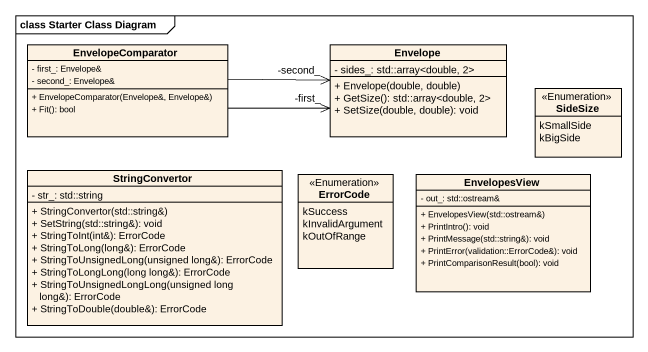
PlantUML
@startuml
mainframe class Starter Class Diagram
hide circle
hide empty members
skinparam classAttributeIconSize 0
class EnvelopeComparator {
  - first_: Envelope&
  - second_: Envelope&
  + EnvelopeComparator(Envelope&, Envelope&)
  + Fit(): bool
}
class Envelope {
  - sides_: std::array<double, 2>
  + Envelope(double, double)
  + GetSize(): std::array<double, 2>
  + SetSize(double, double): void
}
enum SideSize <<Enumeration>> {
  kSmallSide
  kBigSide
}
class StringConvertor {
  - str_: std::string
  + StringConvertor(std::string&)
  + SetString(std::string&): void
  + StringToInt(int&): ErrorCode
  + StringToLong(long&): ErrorCode
  + StringToUnsignedLong(unsigned long&): ErrorCode
  + StringToLongLong(long long&): ErrorCode
  + StringToUnsignedLongLong(unsigned long long&): ErrorCode
  + StringToDouble(double&): ErrorCode
}
enum ErrorCode <<Enumeration>> {
  kSuccess
  kInvalidArgument
  kOutOfRange
}
class EnvelopesView {
  - out_: std::ostream&
  + EnvelopesView(std::ostream&)
  + PrintIntro(): void
  + PrintMessage(std::string&): void
  + PrintError(validation::ErrorCode&): void
  + PrintComparisonResult(bool): void
}
EnvelopeComparator -right-> "-first_" Envelope
EnvelopeComparator -right-> "-second_" Envelope
@enduml
